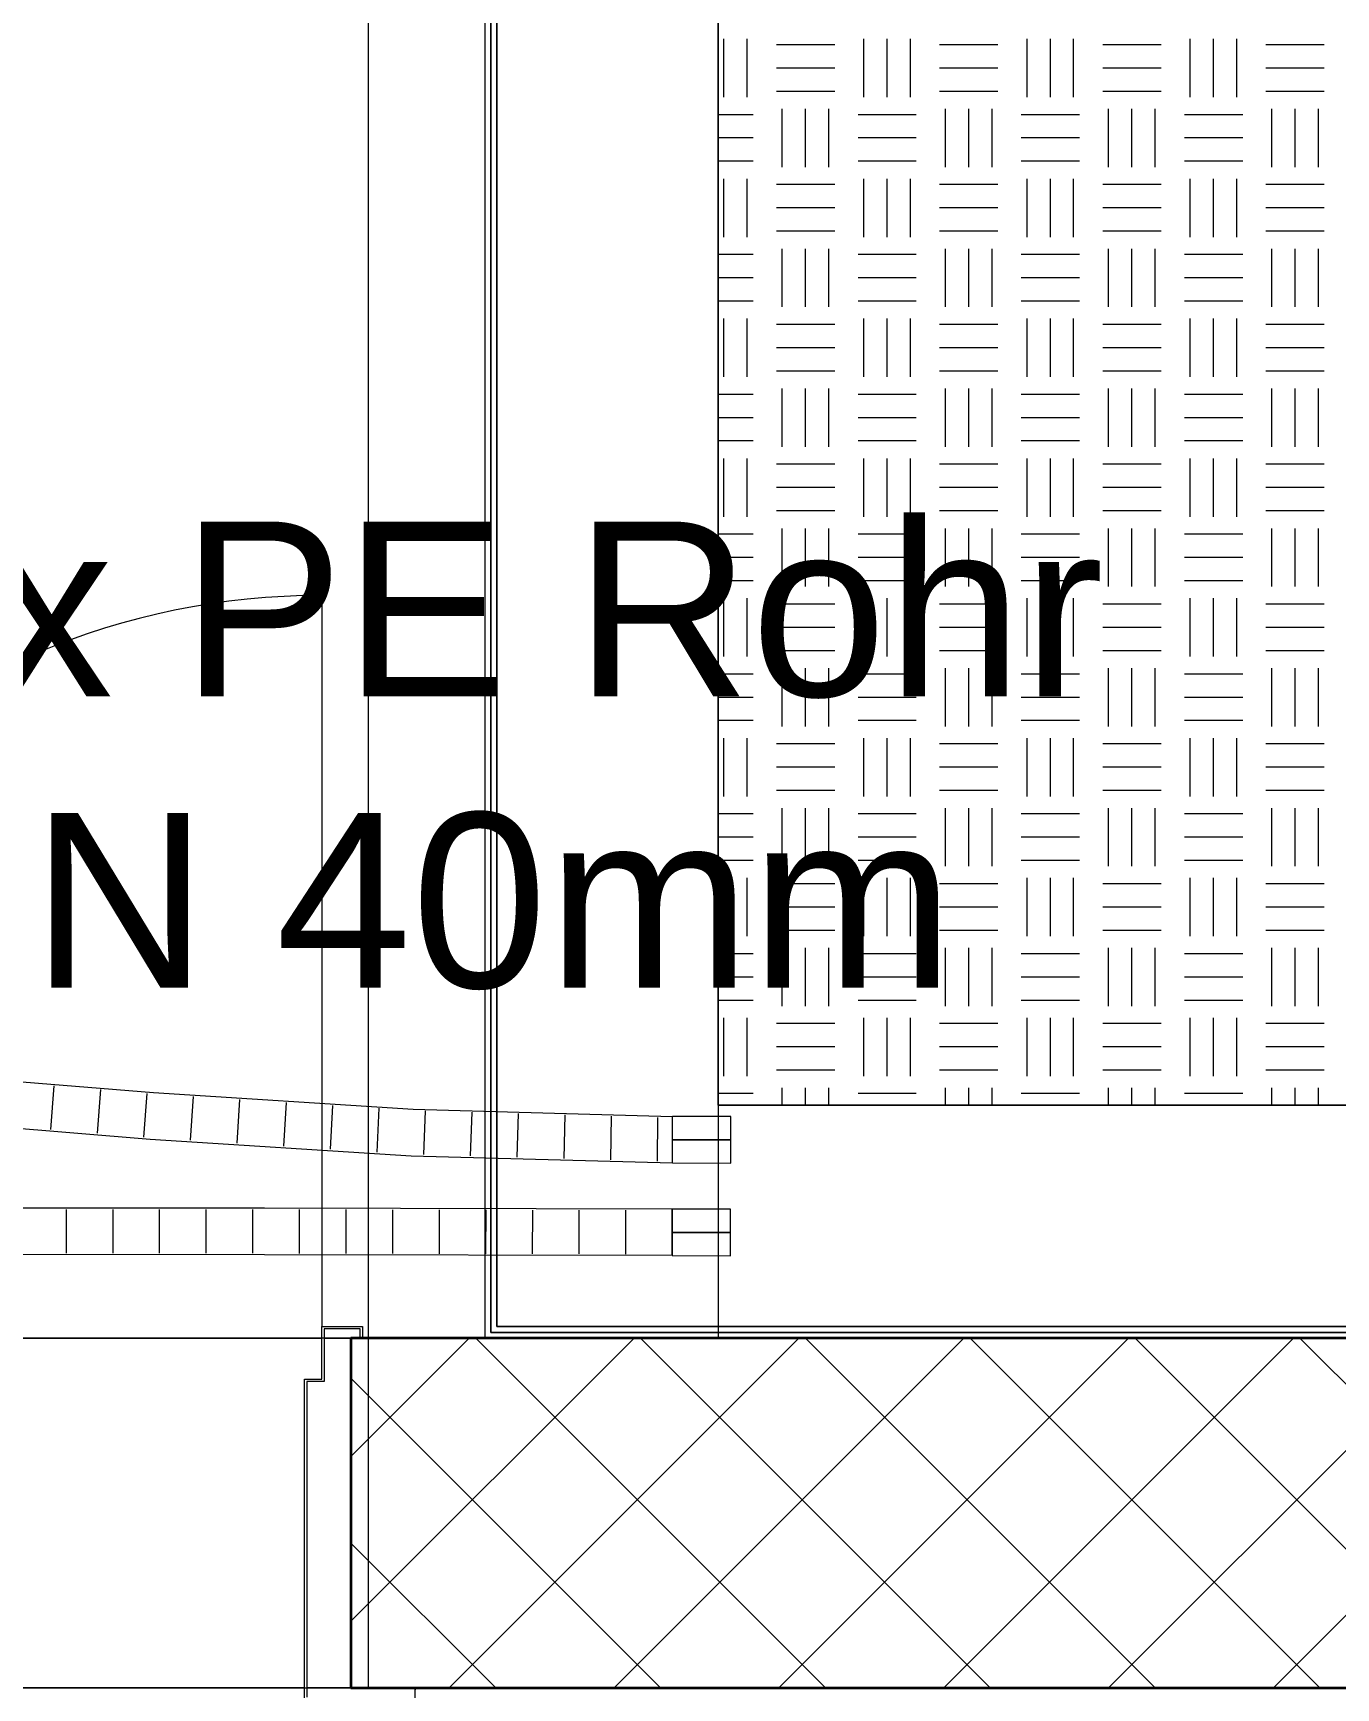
# Model space of a CAD drawing. Extents: x -1907 to 937, y -179 to 966.
# Drawn here: x -462.22 to -439.86, y 218.65 to 247.05 of the extents above; entities that cross this region are included whole.
import ezdxf
from ezdxf.lldxf.tags import DXFTag

# ---------------------------------------------------------------- set-up
doc = ezdxf.new("R2010")
doc.units = 0
doc.layers.get('0').update_dxf_attribs({"lineweight": 13})
for name, color, linetype, lineweight in [('A-DETL-____-HDLN', 7, '_Verdeckte Linien_', 9), ('A-DOOR-____-OTLN', 7, 'Continuous', 9), ('A-DOOR-FRAM-MCUT', 7, 'Continuous', 9), ('A-FLOR-____-OTLN', 7, 'Continuous', 9), ('A-FLOR-____-OVHD', 7, 'Strichpunkt - Fein', 9), ('A-GENM-____-OTLN', 7, 'Continuous', 9), ('A-WALL-____-MCUT', 7, 'Continuous', 35), ('A-WALL-____-PATT', 7, 'Continuous', 35), ('C-PRKG-____-OTLN', 7, 'Continuous', 9), ('S-GRID-____-OTLN', 7, 'Continuous', 5)]:
    doc.layers.add(name, color=color, linetype=linetype, lineweight=lineweight)
doc.layers.add('EL01_WAN_Röhre Boden', color=7, linetype='Continuous', lineweight=13, true_color=0xff6666)
doc.layers.add('EL01_WAN_Röhre Boden Typ', color=1, linetype='Continuous', lineweight=13, true_color=0xff0000)
doc.styles.get("Standard").update_dxf_attribs({"font": 'arial.ttf'})
tags = doc.linetypes.add('_Rasterlinie_', pattern=[0.375, 0.2, -0.05, 0.075, -0.05]).pattern_tags.tags
tags[10:11] = [DXFTag(74, 4), DXFTag(75, 0), DXFTag(340, '0'), DXFTag(46, 1.0), DXFTag(50, 0.0), DXFTag(44, 0.0), DXFTag(45, 0.0)]
tags[8:9] = [DXFTag(74, 4), DXFTag(75, 0), DXFTag(340, '0'), DXFTag(46, 1.0), DXFTag(50, 0.0), DXFTag(44, 0.0), DXFTag(45, 0.0)]
tags[6:7] = [DXFTag(74, 4), DXFTag(75, 0), DXFTag(340, '0'), DXFTag(46, 1.0), DXFTag(50, 0.0), DXFTag(44, 0.0), DXFTag(45, 0.0)]
tags[4:5] = [DXFTag(74, 4), DXFTag(75, 0), DXFTag(340, '0'), DXFTag(46, 1.0), DXFTag(50, 0.0), DXFTag(44, 0.0), DXFTag(45, 0.0)]
tags = doc.linetypes.add('_Verdeckte Linien_', pattern=[0.15, 0.1, -0.05]).pattern_tags.tags
tags[6:7] = [DXFTag(74, 4), DXFTag(75, 0), DXFTag(340, '0'), DXFTag(46, 1.0), DXFTag(50, 0.0), DXFTag(44, 0.0), DXFTag(45, 0.0)]
tags[4:5] = [DXFTag(74, 4), DXFTag(75, 0), DXFTag(340, '0'), DXFTag(46, 1.0), DXFTag(50, 0.0), DXFTag(44, 0.0), DXFTag(45, 0.0)]
tags = doc.linetypes.add('ACAD_ISO03W100', pattern=[30, 12, -18]).pattern_tags.tags
tags[6:7] = [DXFTag(74, 4), DXFTag(75, 0), DXFTag(340, '0'), DXFTag(46, 0.0), DXFTag(50, 0.0), DXFTag(44, 0.0), DXFTag(45, 0.0)]
tags[4:5] = [DXFTag(74, 4), DXFTag(75, 0), DXFTag(340, '0'), DXFTag(46, 0.0), DXFTag(50, 0.0), DXFTag(44, 0.0), DXFTag(45, 0.0)]
tags = doc.linetypes.add('Strichpunkt - Fein', pattern=[0.2, 0.1, -0.05, 0, -0.05]).pattern_tags.tags
tags[10:11] = [DXFTag(74, 4), DXFTag(75, 0), DXFTag(340, '0'), DXFTag(46, 1.0), DXFTag(50, 0.0), DXFTag(44, 0.0), DXFTag(45, 0.0)]
tags[8:9] = [DXFTag(74, 4), DXFTag(75, 0), DXFTag(340, '0'), DXFTag(46, 1.0), DXFTag(50, 0.0), DXFTag(44, 0.0), DXFTag(45, 0.0)]
tags[6:7] = [DXFTag(74, 4), DXFTag(75, 0), DXFTag(340, '0'), DXFTag(46, 1.0), DXFTag(50, 0.0), DXFTag(44, 0.0), DXFTag(45, 0.0)]
tags[4:5] = [DXFTag(74, 4), DXFTag(75, 0), DXFTag(340, '0'), DXFTag(46, 1.0), DXFTag(50, 0.0), DXFTag(44, 0.0), DXFTag(45, 0.0)]
tags = doc.linetypes.add('STRICHPUNKT2', pattern=[12.7, 6.35, -3.175, 0, -3.175]).pattern_tags.tags
tags[10:11] = [DXFTag(74, 4), DXFTag(75, 0), DXFTag(340, '0'), DXFTag(46, 0.0), DXFTag(50, 0.0), DXFTag(44, 0.0), DXFTag(45, 0.0)]
tags[8:9] = [DXFTag(74, 4), DXFTag(75, 0), DXFTag(340, '0'), DXFTag(46, 0.0), DXFTag(50, 0.0), DXFTag(44, 0.0), DXFTag(45, 0.0)]
tags[6:7] = [DXFTag(74, 4), DXFTag(75, 0), DXFTag(340, '0'), DXFTag(46, 0.0), DXFTag(50, 0.0), DXFTag(44, 0.0), DXFTag(45, 0.0)]
tags[4:5] = [DXFTag(74, 4), DXFTag(75, 0), DXFTag(340, '0'), DXFTag(46, 0.0), DXFTag(50, 0.0), DXFTag(44, 0.0), DXFTag(45, 0.0)]
tags = doc.linetypes.add('Öffnung Element 2', pattern=[0.2, 0.1, -0.1]).pattern_tags.tags
tags[6:7] = [DXFTag(74, 4), DXFTag(75, 0), DXFTag(340, '0'), DXFTag(46, 1.0), DXFTag(50, 0.0), DXFTag(44, 0.0), DXFTag(45, 0.0)]
tags[4:5] = [DXFTag(74, 4), DXFTag(75, 0), DXFTag(340, '0'), DXFTag(46, 1.0), DXFTag(50, 0.0), DXFTag(44, 0.0), DXFTag(45, 0.0)]

# ---------------------------------------------------------------- blocks, each defined once
blk = doc.blocks.new('Referenz-A0UJ2810XE', base_point=(-1920.131, -159.413))
at = {"layer": 'A-DETL-____-HDLN', "color": 0, "linetype": '_Verdeckte Linien_', "ltscale": 0.13}
for p, q in [((-456.461, 218.65), (-456.461, 276.65)), ((-450.461, 270.65), (-450.461, 224.65))]:
    blk.add_line(p, q, dxfattribs=at)
at = {"layer": 'A-DOOR-____-OTLN', "color": 0, "linetype": 'Öffnung Element 2', "ltscale": 0.13}
blk.add_line((-457.261, 237.4), (-457.261, 224.85), dxfattribs=at)
blk.add_ellipse((-457.261, 224.85), major_axis=(0, 12.55), ratio=1, start_param=0, end_param=1.570796, dxfattribs=at)
at = {"layer": 'A-DOOR-FRAM-MCUT', "color": 0, "linetype": 'Continuous', "ltscale": 0.13}
for p, q in [((-457.261, 223.95), (-457.261, 224.85)), ((-457.261, 224.85), (-456.561, 224.85)), ((-457.221, 224.81), (-457.221, 223.91)), ((-456.601, 224.81), (-457.221, 224.81)), ((-456.601, 224.65), (-456.601, 224.81)), ((-456.561, 224.85), (-456.561, 224.65)), ((-457.561, 223.95), (-457.261, 223.95)), ((-457.561, 218.45), (-457.561, 223.95)), ((-457.521, 223.91), (-457.521, 218.49)), ((-457.221, 223.91), (-457.521, 223.91))]:
    blk.add_line(p, q, dxfattribs=at)
at = {"layer": 'A-FLOR-____-OTLN', "color": 0, "linetype": 'Continuous', "ltscale": 0.13}
for p, q in [((-454.461, 224.65), (-454.461, 274.65)), ((-450.461, 270.65), (-450.461, 228.65)), ((-450.461, 228.65), (-404.461, 228.65)), ((-488.261, 224.65), (-457.261, 224.65)), ((-457.221, 224.65), (-456.761, 224.65))]:
    blk.add_line(p, q, dxfattribs=at)
at = {"layer": 'A-FLOR-____-OVHD', "color": 0, "linetype": 'Strichpunkt - Fein', "ltscale": 0.13}
blk.add_line((-33.561, 224.65), (-797.461, 224.65), dxfattribs=at)
at = {"layer": 'A-GENM-____-OTLN', "color": 0, "linetype": 'Continuous', "ltscale": 0.13}
for p, q in [((-454.461, 224.65), (-454.461, 274.65)), ((-454.361, 224.75), (-454.361, 274.55)), ((-454.361, 274.55), (-454.361, 224.75)), ((-454.261, 224.85), (-454.261, 274.45)), ((-454.261, 274.45), (-454.261, 224.85)), ((-450.461, 228.65), (-450.461, 270.65)), ((-450.461, 270.65), (-450.461, 228.65)), ((-450.361, 245.95), (-450.361, 246.95)), ((-449.961, 245.95), (-449.961, 246.95)), ((-448.461, 246.85), (-449.461, 246.85)), ((-447.961, 245.95), (-447.961, 246.95)), ((-447.561, 245.95), (-447.561, 246.95)), ((-447.161, 245.95), (-447.161, 246.95)), ((-445.661, 246.85), (-446.661, 246.85)), ((-445.161, 245.95), (-445.161, 246.95)), ((-444.761, 245.95), (-444.761, 246.95)), ((-444.361, 245.95), (-444.361, 246.95)), ((-442.861, 246.85), (-443.861, 246.85)), ((-442.361, 245.95), (-442.361, 246.95)), ((-441.961, 245.95), (-441.961, 246.95)), ((-441.561, 245.95), (-441.561, 246.95)), ((-440.061, 246.85), (-441.061, 246.85)), ((-448.461, 246.45), (-449.461, 246.45)), ((-445.661, 246.45), (-446.661, 246.45)), ((-442.861, 246.45), (-443.861, 246.45)), ((-440.061, 246.45), (-441.061, 246.45)), ((-448.461, 246.05), (-449.461, 246.05)), ((-445.661, 246.05), (-446.661, 246.05)), ((-442.861, 246.05), (-443.861, 246.05)), ((-440.061, 246.05), (-441.061, 246.05)), ((-449.361, 244.75), (-449.361, 245.75)), ((-448.961, 244.75), (-448.961, 245.75)), ((-448.561, 244.75), (-448.561, 245.75)), ((-446.561, 244.75), (-446.561, 245.75)), ((-446.161, 244.75), (-446.161, 245.75)), ((-445.761, 244.75), (-445.761, 245.75)), ((-443.761, 244.75), (-443.761, 245.75)), ((-443.361, 244.75), (-443.361, 245.75)), ((-442.961, 244.75), (-442.961, 245.75)), ((-440.961, 244.75), (-440.961, 245.75)), ((-440.561, 244.75), (-440.561, 245.75)), ((-440.161, 244.75), (-440.161, 245.75)), ((-449.861, 245.65), (-450.461, 245.65)), ((-447.061, 245.65), (-448.061, 245.65)), ((-444.261, 245.65), (-445.261, 245.65)), ((-441.461, 245.65), (-442.461, 245.65)), ((-449.861, 245.25), (-450.461, 245.25)), ((-447.061, 245.25), (-448.061, 245.25)), ((-444.261, 245.25), (-445.261, 245.25)), ((-441.461, 245.25), (-442.461, 245.25)), ((-449.861, 244.85), (-450.461, 244.85)), ((-447.061, 244.85), (-448.061, 244.85)), ((-444.261, 244.85), (-445.261, 244.85)), ((-441.461, 244.85), (-442.461, 244.85)), ((-450.361, 243.55), (-450.361, 244.55)), ((-449.961, 243.55), (-449.961, 244.55)), ((-447.961, 243.55), (-447.961, 244.55)), ((-447.561, 243.55), (-447.561, 244.55)), ((-447.161, 243.55), (-447.161, 244.55)), ((-445.161, 243.55), (-445.161, 244.55)), ((-444.761, 243.55), (-444.761, 244.55)), ((-444.361, 243.55), (-444.361, 244.55)), ((-442.361, 243.55), (-442.361, 244.55)), ((-441.961, 243.55), (-441.961, 244.55)), ((-441.561, 243.55), (-441.561, 244.55)), ((-448.461, 244.45), (-449.461, 244.45)), ((-445.661, 244.45), (-446.661, 244.45)), ((-442.861, 244.45), (-443.861, 244.45)), ((-440.061, 244.45), (-441.061, 244.45)), ((-448.461, 244.05), (-449.461, 244.05)), ((-445.661, 244.05), (-446.661, 244.05)), ((-442.861, 244.05), (-443.861, 244.05)), ((-440.061, 244.05), (-441.061, 244.05)), ((-448.461, 243.65), (-449.461, 243.65)), ((-445.661, 243.65), (-446.661, 243.65)), ((-442.861, 243.65), (-443.861, 243.65)), ((-440.061, 243.65), (-441.061, 243.65)), ((-449.861, 243.25), (-450.461, 243.25)), ((-449.361, 242.35), (-449.361, 243.35)), ((-448.961, 242.35), (-448.961, 243.35)), ((-448.561, 242.35), (-448.561, 243.35)), ((-447.061, 243.25), (-448.061, 243.25)), ((-446.561, 242.35), (-446.561, 243.35)), ((-446.161, 242.35), (-446.161, 243.35)), ((-445.761, 242.35), (-445.761, 243.35)), ((-444.261, 243.25), (-445.261, 243.25)), ((-443.761, 242.35), (-443.761, 243.35)), ((-443.361, 242.35), (-443.361, 243.35)), ((-442.961, 242.35), (-442.961, 243.35)), ((-441.461, 243.25), (-442.461, 243.25)), ((-440.961, 242.35), (-440.961, 243.35)), ((-440.561, 242.35), (-440.561, 243.35)), ((-440.161, 242.35), (-440.161, 243.35)), ((-449.861, 242.85), (-450.461, 242.85)), ((-447.061, 242.85), (-448.061, 242.85)), ((-444.261, 242.85), (-445.261, 242.85)), ((-441.461, 242.85), (-442.461, 242.85)), ((-449.861, 242.45), (-450.461, 242.45)), ((-447.061, 242.45), (-448.061, 242.45)), ((-444.261, 242.45), (-445.261, 242.45)), ((-441.461, 242.45), (-442.461, 242.45)), ((-450.361, 241.15), (-450.361, 242.15)), ((-449.961, 241.15), (-449.961, 242.15)), ((-448.461, 242.05), (-449.461, 242.05)), ((-447.961, 241.15), (-447.961, 242.15)), ((-447.561, 241.15), (-447.561, 242.15)), ((-447.161, 241.15), (-447.161, 242.15)), ((-445.661, 242.05), (-446.661, 242.05)), ((-445.161, 241.15), (-445.161, 242.15)), ((-444.761, 241.15), (-444.761, 242.15)), ((-444.361, 241.15), (-444.361, 242.15)), ((-442.861, 242.05), (-443.861, 242.05)), ((-442.361, 241.15), (-442.361, 242.15)), ((-441.961, 241.15), (-441.961, 242.15)), ((-441.561, 241.15), (-441.561, 242.15)), ((-440.061, 242.05), (-441.061, 242.05)), ((-448.461, 241.65), (-449.461, 241.65)), ((-445.661, 241.65), (-446.661, 241.65)), ((-442.861, 241.65), (-443.861, 241.65)), ((-440.061, 241.65), (-441.061, 241.65)), ((-448.461, 241.25), (-449.461, 241.25)), ((-445.661, 241.25), (-446.661, 241.25)), ((-442.861, 241.25), (-443.861, 241.25)), ((-440.061, 241.25), (-441.061, 241.25)), ((-449.861, 240.85), (-450.461, 240.85)), ((-449.361, 239.95), (-449.361, 240.95)), ((-448.961, 239.95), (-448.961, 240.95)), ((-448.561, 239.95), (-448.561, 240.95)), ((-447.061, 240.85), (-448.061, 240.85)), ((-446.561, 239.95), (-446.561, 240.95)), ((-446.161, 239.95), (-446.161, 240.95)), ((-445.761, 239.95), (-445.761, 240.95)), ((-444.261, 240.85), (-445.261, 240.85)), ((-443.761, 239.95), (-443.761, 240.95)), ((-443.361, 239.95), (-443.361, 240.95)), ((-442.961, 239.95), (-442.961, 240.95)), ((-441.461, 240.85), (-442.461, 240.85)), ((-440.961, 239.95), (-440.961, 240.95)), ((-440.561, 239.95), (-440.561, 240.95)), ((-440.161, 239.95), (-440.161, 240.95)), ((-449.861, 240.45), (-450.461, 240.45)), ((-447.061, 240.45), (-448.061, 240.45)), ((-444.261, 240.45), (-445.261, 240.45)), ((-441.461, 240.45), (-442.461, 240.45)), ((-449.861, 240.05), (-450.461, 240.05)), ((-447.061, 240.05), (-448.061, 240.05)), ((-444.261, 240.05), (-445.261, 240.05)), ((-441.461, 240.05), (-442.461, 240.05)), ((-450.361, 238.75), (-450.361, 239.75)), ((-449.961, 238.75), (-449.961, 239.75)), ((-447.961, 238.75), (-447.961, 239.75)), ((-447.561, 238.75), (-447.561, 239.75)), ((-447.161, 238.75), (-447.161, 239.75)), ((-445.161, 238.75), (-445.161, 239.75)), ((-444.761, 238.75), (-444.761, 239.75)), ((-444.361, 238.75), (-444.361, 239.75)), ((-442.361, 238.75), (-442.361, 239.75)), ((-441.961, 238.75), (-441.961, 239.75)), ((-441.561, 238.75), (-441.561, 239.75)), ((-448.461, 239.65), (-449.461, 239.65)), ((-445.661, 239.65), (-446.661, 239.65)), ((-442.861, 239.65), (-443.861, 239.65)), ((-440.061, 239.65), (-441.061, 239.65)), ((-448.461, 239.25), (-449.461, 239.25)), ((-445.661, 239.25), (-446.661, 239.25)), ((-442.861, 239.25), (-443.861, 239.25)), ((-440.061, 239.25), (-441.061, 239.25)), ((-448.461, 238.85), (-449.461, 238.85)), ((-445.661, 238.85), (-446.661, 238.85)), ((-442.861, 238.85), (-443.861, 238.85)), ((-440.061, 238.85), (-441.061, 238.85)), ((-449.861, 238.45), (-450.461, 238.45)), ((-449.361, 237.55), (-449.361, 238.55)), ((-448.961, 237.55), (-448.961, 238.55)), ((-448.561, 237.55), (-448.561, 238.55)), ((-447.061, 238.45), (-448.061, 238.45)), ((-446.561, 237.55), (-446.561, 238.55)), ((-446.161, 237.55), (-446.161, 238.55)), ((-445.761, 237.55), (-445.761, 238.55)), ((-444.261, 238.45), (-445.261, 238.45)), ((-443.761, 237.55), (-443.761, 238.55)), ((-443.361, 237.55), (-443.361, 238.55)), ((-442.961, 237.55), (-442.961, 238.55)), ((-441.461, 238.45), (-442.461, 238.45)), ((-440.961, 237.55), (-440.961, 238.55)), ((-440.561, 237.55), (-440.561, 238.55)), ((-440.161, 237.55), (-440.161, 238.55)), ((-449.861, 238.05), (-450.461, 238.05)), ((-447.061, 238.05), (-448.061, 238.05)), ((-444.261, 238.05), (-445.261, 238.05)), ((-441.461, 238.05), (-442.461, 238.05)), ((-449.861, 237.65), (-450.461, 237.65)), ((-447.061, 237.65), (-448.061, 237.65)), ((-444.261, 237.65), (-445.261, 237.65)), ((-441.461, 237.65), (-442.461, 237.65)), ((-450.361, 236.35), (-450.361, 237.35)), ((-449.961, 236.35), (-449.961, 237.35)), ((-448.461, 237.25), (-449.461, 237.25)), ((-447.961, 236.35), (-447.961, 237.35)), ((-447.561, 236.35), (-447.561, 237.35)), ((-447.161, 236.35), (-447.161, 237.35)), ((-445.661, 237.25), (-446.661, 237.25)), ((-445.161, 236.35), (-445.161, 237.35)), ((-444.761, 236.35), (-444.761, 237.35)), ((-444.361, 236.35), (-444.361, 237.35)), ((-442.861, 237.25), (-443.861, 237.25)), ((-442.361, 236.35), (-442.361, 237.35)), ((-441.961, 236.35), (-441.961, 237.35)), ((-441.561, 236.35), (-441.561, 237.35)), ((-440.061, 237.25), (-441.061, 237.25)), ((-448.461, 236.85), (-449.461, 236.85)), ((-445.661, 236.85), (-446.661, 236.85)), ((-442.861, 236.85), (-443.861, 236.85)), ((-440.061, 236.85), (-441.061, 236.85)), ((-448.461, 236.45), (-449.461, 236.45)), ((-445.661, 236.45), (-446.661, 236.45)), ((-442.861, 236.45), (-443.861, 236.45)), ((-440.061, 236.45), (-441.061, 236.45)), ((-449.861, 236.05), (-450.461, 236.05)), ((-449.361, 235.15), (-449.361, 236.15)), ((-448.961, 235.15), (-448.961, 236.15)), ((-448.561, 235.15), (-448.561, 236.15)), ((-447.061, 236.05), (-448.061, 236.05)), ((-446.561, 235.15), (-446.561, 236.15)), ((-446.161, 235.15), (-446.161, 236.15)), ((-445.761, 235.15), (-445.761, 236.15)), ((-444.261, 236.05), (-445.261, 236.05)), ((-443.761, 235.15), (-443.761, 236.15)), ((-443.361, 235.15), (-443.361, 236.15)), ((-442.961, 235.15), (-442.961, 236.15)), ((-441.461, 236.05), (-442.461, 236.05)), ((-440.961, 235.15), (-440.961, 236.15)), ((-440.561, 235.15), (-440.561, 236.15)), ((-440.161, 235.15), (-440.161, 236.15)), ((-449.861, 235.65), (-450.461, 235.65)), ((-447.061, 235.65), (-448.061, 235.65)), ((-444.261, 235.65), (-445.261, 235.65)), ((-441.461, 235.65), (-442.461, 235.65)), ((-449.861, 235.25), (-450.461, 235.25)), ((-447.061, 235.25), (-448.061, 235.25)), ((-444.261, 235.25), (-445.261, 235.25)), ((-441.461, 235.25), (-442.461, 235.25)), ((-450.361, 233.95), (-450.361, 234.95)), ((-449.961, 233.95), (-449.961, 234.95)), ((-447.961, 233.95), (-447.961, 234.95)), ((-447.561, 233.95), (-447.561, 234.95)), ((-447.161, 233.95), (-447.161, 234.95)), ((-445.161, 233.95), (-445.161, 234.95)), ((-444.761, 233.95), (-444.761, 234.95)), ((-444.361, 233.95), (-444.361, 234.95)), ((-442.361, 233.95), (-442.361, 234.95)), ((-441.961, 233.95), (-441.961, 234.95)), ((-441.561, 233.95), (-441.561, 234.95)), ((-448.461, 234.85), (-449.461, 234.85)), ((-445.661, 234.85), (-446.661, 234.85)), ((-442.861, 234.85), (-443.861, 234.85)), ((-440.061, 234.85), (-441.061, 234.85)), ((-448.461, 234.45), (-449.461, 234.45)), ((-445.661, 234.45), (-446.661, 234.45)), ((-442.861, 234.45), (-443.861, 234.45)), ((-440.061, 234.45), (-441.061, 234.45)), ((-448.461, 234.05), (-449.461, 234.05)), ((-445.661, 234.05), (-446.661, 234.05)), ((-442.861, 234.05), (-443.861, 234.05)), ((-440.061, 234.05), (-441.061, 234.05)), ((-449.361, 232.75), (-449.361, 233.75)), ((-448.961, 232.75), (-448.961, 233.75)), ((-448.561, 232.75), (-448.561, 233.75)), ((-446.561, 232.75), (-446.561, 233.75)), ((-446.161, 232.75), (-446.161, 233.75)), ((-445.761, 232.75), (-445.761, 233.75)), ((-443.761, 232.75), (-443.761, 233.75)), ((-443.361, 232.75), (-443.361, 233.75)), ((-442.961, 232.75), (-442.961, 233.75)), ((-440.961, 232.75), (-440.961, 233.75)), ((-440.561, 232.75), (-440.561, 233.75)), ((-440.161, 232.75), (-440.161, 233.75)), ((-449.861, 233.65), (-450.461, 233.65)), ((-447.061, 233.65), (-448.061, 233.65)), ((-444.261, 233.65), (-445.261, 233.65)), ((-441.461, 233.65), (-442.461, 233.65)), ((-449.861, 233.25), (-450.461, 233.25)), ((-447.061, 233.25), (-448.061, 233.25)), ((-444.261, 233.25), (-445.261, 233.25)), ((-441.461, 233.25), (-442.461, 233.25)), ((-449.861, 232.85), (-450.461, 232.85)), ((-447.061, 232.85), (-448.061, 232.85)), ((-444.261, 232.85), (-445.261, 232.85)), ((-441.461, 232.85), (-442.461, 232.85)), ((-450.361, 231.55), (-450.361, 232.55)), ((-449.961, 231.55), (-449.961, 232.55)), ((-448.461, 232.45), (-449.461, 232.45)), ((-447.961, 231.55), (-447.961, 232.55)), ((-447.561, 231.55), (-447.561, 232.55)), ((-447.161, 231.55), (-447.161, 232.55)), ((-445.661, 232.45), (-446.661, 232.45)), ((-445.161, 231.55), (-445.161, 232.55)), ((-444.761, 231.55), (-444.761, 232.55)), ((-444.361, 231.55), (-444.361, 232.55)), ((-442.861, 232.45), (-443.861, 232.45)), ((-442.361, 231.55), (-442.361, 232.55)), ((-441.961, 231.55), (-441.961, 232.55)), ((-441.561, 231.55), (-441.561, 232.55)), ((-440.061, 232.45), (-441.061, 232.45)), ((-448.461, 232.05), (-449.461, 232.05)), ((-445.661, 232.05), (-446.661, 232.05)), ((-442.861, 232.05), (-443.861, 232.05)), ((-440.061, 232.05), (-441.061, 232.05)), ((-448.461, 231.65), (-449.461, 231.65)), ((-445.661, 231.65), (-446.661, 231.65)), ((-442.861, 231.65), (-443.861, 231.65)), ((-440.061, 231.65), (-441.061, 231.65)), ((-449.861, 231.25), (-450.461, 231.25)), ((-449.361, 230.35), (-449.361, 231.35)), ((-448.961, 230.35), (-448.961, 231.35)), ((-448.561, 230.35), (-448.561, 231.35)), ((-447.061, 231.25), (-448.061, 231.25)), ((-446.561, 230.35), (-446.561, 231.35)), ((-446.161, 230.35), (-446.161, 231.35)), ((-445.761, 230.35), (-445.761, 231.35)), ((-444.261, 231.25), (-445.261, 231.25)), ((-443.761, 230.35), (-443.761, 231.35)), ((-443.361, 230.35), (-443.361, 231.35)), ((-442.961, 230.35), (-442.961, 231.35)), ((-441.461, 231.25), (-442.461, 231.25)), ((-440.961, 230.35), (-440.961, 231.35)), ((-440.561, 230.35), (-440.561, 231.35)), ((-440.161, 230.35), (-440.161, 231.35)), ((-449.861, 230.85), (-450.461, 230.85)), ((-447.061, 230.85), (-448.061, 230.85)), ((-444.261, 230.85), (-445.261, 230.85)), ((-441.461, 230.85), (-442.461, 230.85)), ((-449.861, 230.45), (-450.461, 230.45)), ((-447.061, 230.45), (-448.061, 230.45)), ((-444.261, 230.45), (-445.261, 230.45)), ((-441.461, 230.45), (-442.461, 230.45)), ((-450.361, 229.15), (-450.361, 230.15)), ((-449.961, 229.15), (-449.961, 230.15)), ((-448.461, 230.05), (-449.461, 230.05)), ((-447.961, 229.15), (-447.961, 230.15)), ((-447.561, 229.15), (-447.561, 230.15)), ((-447.161, 229.15), (-447.161, 230.15)), ((-445.661, 230.05), (-446.661, 230.05)), ((-445.161, 229.15), (-445.161, 230.15)), ((-444.761, 229.15), (-444.761, 230.15)), ((-444.361, 229.15), (-444.361, 230.15)), ((-442.861, 230.05), (-443.861, 230.05)), ((-442.361, 229.15), (-442.361, 230.15)), ((-441.961, 229.15), (-441.961, 230.15)), ((-441.561, 229.15), (-441.561, 230.15)), ((-440.061, 230.05), (-441.061, 230.05)), ((-448.461, 229.65), (-449.461, 229.65)), ((-445.661, 229.65), (-446.661, 229.65)), ((-442.861, 229.65), (-443.861, 229.65)), ((-440.061, 229.65), (-441.061, 229.65)), ((-448.461, 229.25), (-449.461, 229.25)), ((-445.661, 229.25), (-446.661, 229.25)), ((-442.861, 229.25), (-443.861, 229.25)), ((-440.061, 229.25), (-441.061, 229.25)), ((-449.361, 228.65), (-449.361, 228.95)), ((-448.961, 228.65), (-448.961, 228.95)), ((-448.561, 228.65), (-448.561, 228.95)), ((-446.561, 228.65), (-446.561, 228.95)), ((-446.161, 228.65), (-446.161, 228.95)), ((-445.761, 228.65), (-445.761, 228.95)), ((-443.761, 228.65), (-443.761, 228.95)), ((-443.361, 228.65), (-443.361, 228.95)), ((-442.961, 228.65), (-442.961, 228.95)), ((-440.961, 228.65), (-440.961, 228.95)), ((-440.561, 228.65), (-440.561, 228.95)), ((-440.161, 228.65), (-440.161, 228.95)), ((-449.861, 228.85), (-450.461, 228.85)), ((-423.711, 228.65), (-450.461, 228.65)), ((-450.461, 228.65), (-423.711, 228.65)), ((-447.061, 228.85), (-448.061, 228.85)), ((-444.261, 228.85), (-445.261, 228.85)), ((-441.461, 228.85), (-442.461, 228.85)), ((-422.111, 224.75), (-454.361, 224.75)), ((-454.361, 224.75), (-422.111, 224.75)), ((-422.211, 224.85), (-454.261, 224.85)), ((-454.261, 224.85), (-422.211, 224.85))]:
    blk.add_line(p, q, dxfattribs=at)
at = {"layer": 'A-WALL-____-MCUT', "color": 0, "linetype": 'Continuous', "ltscale": 0.35}
for p, q in [((-337.661, 224.65), (-456.761, 224.65)), ((-456.761, 224.65), (-456.761, 218.65)), ((-456.761, 218.65), (-328.661, 218.65))]:
    blk.add_line(p, q, dxfattribs=at)
at = {"layer": 'A-WALL-____-PATT', "color": 0, "linetype": 'Continuous', "lineweight": 9, "ltscale": 0.13}
for p, q in [((-456.761, 222.622), (-454.733, 224.65)), ((-456.761, 219.794), (-451.905, 224.65)), ((-455.076, 218.65), (-449.077, 224.65)), ((-448.62, 218.65), (-454.62, 224.65)), ((-452.248, 218.65), (-446.248, 224.65)), ((-445.792, 218.65), (-451.792, 224.65)), ((-449.419, 218.65), (-443.42, 224.65)), ((-442.964, 218.651), (-448.963, 224.65)), ((-446.591, 218.65), (-440.591, 224.65)), ((-440.135, 218.651), (-446.135, 224.65)), ((-443.762, 218.65), (-437.763, 224.65)), ((-437.307, 218.651), (-443.306, 224.65)), ((-440.934, 218.651), (-434.934, 224.65)), ((-434.479, 218.651), (-440.478, 224.65)), ((-451.449, 218.65), (-456.761, 223.963)), ((-454.277, 218.65), (-456.761, 221.134))]:
    blk.add_line(p, q, dxfattribs=at)
at = {"layer": 'C-PRKG-____-OTLN', "color": 0, "linetype": 'Continuous', "ltscale": 0.13}
for p, q in [((-457.56, 218.653), (-487.963, 218.653)), ((-457.56, 218.653), (-487.963, 218.653)), ((-487.963, 218.653), (-457.56, 218.653)), ((-456.761, 218.653), (-457.521, 218.653)), ((-456.761, 218.653), (-457.521, 218.653)), ((-457.521, 218.653), (-456.761, 218.653)), ((-455.661, 218.617), (-455.661, 218.65)), ((-455.661, 118.673), (-455.661, 218.65)), ((-455.661, 218.65), (-455.661, 218.617))]:
    blk.add_line(p, q, dxfattribs=at)
at = {"layer": 'S-GRID-____-OTLN', "color": 0, "linetype": '_Rasterlinie_', "ltscale": 0.13}
blk.add_line((-944.261, 218.65), (300.929, 218.65), dxfattribs=at)
blk = doc.blocks.new('Flexrohr-A0UJ285AXE', base_point=(-505.013, 226.069))
at = {"color": 0, "linetype": 'ByBlock', "lineweight": -2, "ltscale": 0.13}
for p, q in [((-458.243, 226.885), (-465.237, 226.886)), ((-461.65, 226.861), (-461.65, 226.109)), ((-460.85, 226.861), (-460.85, 226.109)), ((-460.05, 226.861), (-460.05, 226.109)), ((-459.25, 226.861), (-459.25, 226.109)), ((-458.45, 226.861), (-458.45, 226.109)), ((-451.248, 226.869), (-458.243, 226.885)), ((-457.649, 226.86), (-457.651, 226.108)), ((-456.849, 226.858), (-456.851, 226.106)), ((-456.049, 226.856), (-456.051, 226.104)), ((-455.249, 226.854), (-455.251, 226.102)), ((-454.449, 226.852), (-454.451, 226.1)), ((-453.649, 226.85), (-453.651, 226.098)), ((-452.849, 226.849), (-452.851, 226.097)), ((-452.049, 226.847), (-452.051, 226.095)), ((-451.248, 226.869), (-451.252, 226.069)), ((-458.244, 226.085), (-465.237, 226.086)), ((-451.252, 226.069), (-458.244, 226.085))]:
    blk.add_line(p, q, dxfattribs=at)
blk = doc.blocks.new('Bauteilbeschriftung-A0UJ288SXE', base_point=(-465.271, 230.667))
at = {"color": 0, "lineweight": -2, "char_height": 3, "attachment_point": 1}
for s, insert in [('{\\fArial;2x PE Rohr}', (-465.271, 238.667)), ('{\\fArial;DN 40mm}', (-465.271, 233.667))]:
    blk.add_mtext(s, dxfattribs=dict(at, insert=insert))
blk = doc.blocks.new('Wickelfalzrohr-A0UJ28EQXE', base_point=(-451.245, 227.655))
at = {"color": 0, "linetype": 'ByBlock', "lineweight": -2, "ltscale": 0.13}
for p, q in [((-451.243, 228.225), (-451.242, 228.459)), ((-450.242, 228.455), (-451.242, 228.459)), ((-450.243, 228.221), (-450.242, 228.455)), ((-451.244, 227.893), (-451.243, 228.225)), ((-450.244, 227.889), (-450.243, 228.221)), ((-451.245, 227.659), (-451.244, 227.893)), ((-450.245, 227.655), (-450.244, 227.889)), ((-451.245, 227.659), (-450.245, 227.655))]:
    blk.add_line(p, q, dxfattribs=at)
at = {"color": 0, "linetype": 'STRICHPUNKT2', "lineweight": 25, "ltscale": 0.25}
blk.add_line((-451.244, 228.059), (-450.244, 228.055), dxfattribs=at)
blk = doc.blocks.new('Flexrohr-A0UJ28FGXE', base_point=(-505.007, 227.659))
at = {"color": 0, "linetype": 'ByBlock', "lineweight": -2, "ltscale": 0.13}
for p, q in [((-464.607, 229.234), (-460.148, 228.868)), ((-461.91, 228.234), (-461.853, 228.984)), ((-461.112, 228.169), (-461.056, 228.919)), ((-460.314, 228.103), (-460.26, 228.853)), ((-460.148, 228.868), (-455.694, 228.584)), ((-459.515, 228.05), (-459.463, 228.8)), ((-458.714, 227.999), (-458.666, 228.75)), ((-457.914, 227.948), (-457.87, 228.699)), ((-457.114, 227.897), (-457.073, 228.648)), ((-464.672, 228.436), (-460.206, 228.07)), ((-456.314, 227.846), (-456.277, 228.597)), ((-455.694, 228.584), (-451.242, 228.459)), ((-455.513, 227.802), (-455.48, 228.554)), ((-454.711, 227.78), (-454.683, 228.531)), ((-453.908, 227.757), (-453.886, 228.509)), ((-453.106, 227.735), (-453.089, 228.487)), ((-452.303, 227.712), (-452.293, 228.464)), ((-451.501, 227.69), (-451.496, 228.442)), ((-451.245, 227.659), (-451.242, 228.459)), ((-460.206, 228.07), (-455.73, 227.784)), ((-455.73, 227.784), (-451.245, 227.659))]:
    blk.add_line(p, q, dxfattribs=at)
blk = doc.blocks.new('Wickelfalzrohr-A0UJ28KIXE', base_point=(-451.252, 226.065))
at = {"color": 0, "linetype": 'ByBlock', "lineweight": -2, "ltscale": 0.13}
for p, q in [((-451.251, 226.303), (-451.249, 226.634)), ((-451.249, 226.634), (-451.248, 226.869)), ((-450.248, 226.865), (-451.248, 226.869)), ((-450.249, 226.63), (-450.248, 226.865)), ((-450.251, 226.299), (-450.249, 226.63)), ((-451.252, 226.069), (-451.251, 226.303)), ((-451.252, 226.069), (-450.252, 226.065)), ((-450.252, 226.065), (-450.251, 226.299))]:
    blk.add_line(p, q, dxfattribs=at)
at = {"color": 0, "linetype": 'STRICHPUNKT2', "lineweight": 25, "ltscale": 0.25}
blk.add_line((-451.25, 226.469), (-450.25, 226.465), dxfattribs=at)

msp = doc.modelspace()

# ---------------------------------------------------------------- block references
at = {"color": 9, "lineweight": 25, "ltscale": 0.25, "true_color": 0xc0c0c0}
msp.add_blockref('Referenz-A0UJ2810XE', (-1920.131, -159.413), dxfattribs=at)
at = {"layer": 'EL01_WAN_Röhre Boden', "color": 1, "linetype": 'ACAD_ISO03W100', "ltscale": 1.3, "true_color": 0xff0000}
for name, p in [('Flexrohr-A0UJ28FGXE', (-505.007, 227.659)), ('Wickelfalzrohr-A0UJ28EQXE', (-451.245, 227.655)), ('Flexrohr-A0UJ285AXE', (-505.013, 226.069)), ('Wickelfalzrohr-A0UJ28KIXE', (-451.252, 226.065))]:
    msp.add_blockref(name, p, dxfattribs=at)
at = {"layer": 'EL01_WAN_Röhre Boden Typ', "color": 1, "linetype": 'Continuous', "ltscale": 1.3, "true_color": 0xff0000}
msp.add_blockref('Bauteilbeschriftung-A0UJ288SXE', (-465.271, 230.667), dxfattribs=at)

doc.saveas('drawing.dxf')
